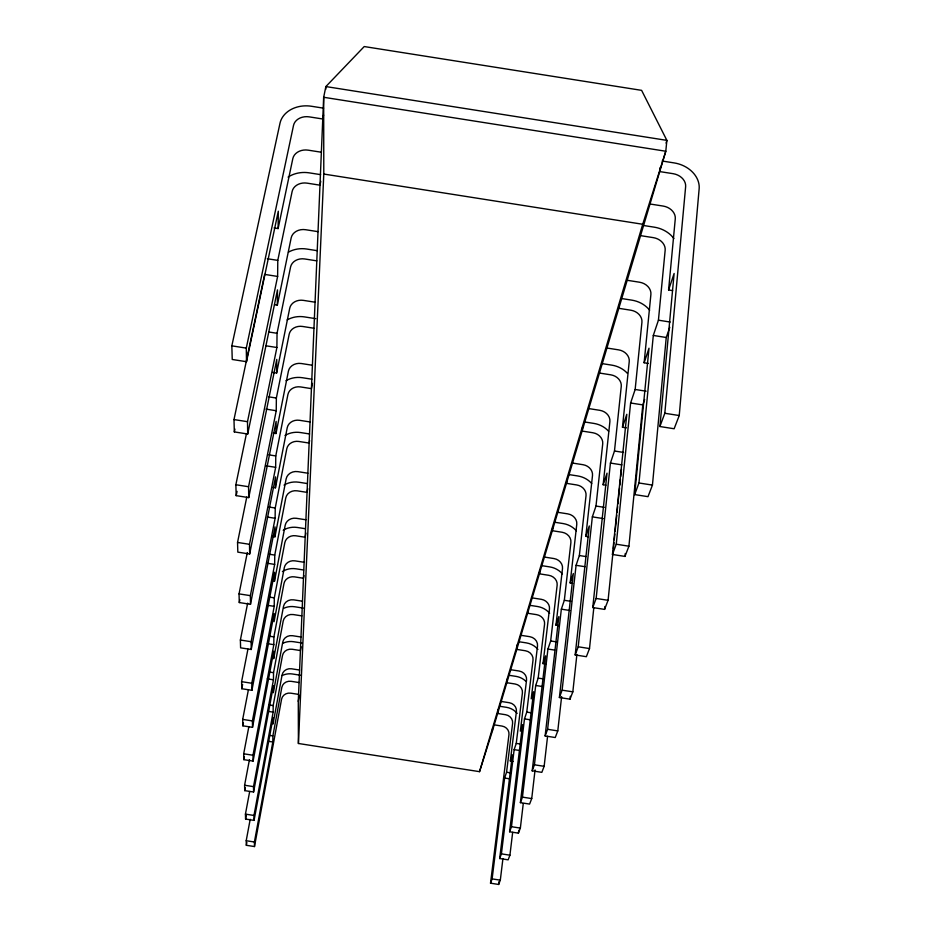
<?xml version="1.0" encoding="UTF-8"?>
<svg xmlns="http://www.w3.org/2000/svg" width="931" height="931" viewBox="0 0 931 931"><rect width="100%" height="100%" fill="white"/><g stroke="black" fill="none" stroke-linecap="round" stroke-linejoin="round"><path stroke-width="1.4" d="M250.195 819.303L246.203 840.728L246.343 845.301L254.489 846.558L254.407 841.996L272.818 741.984L272.876 735.909L281.814 687.427A8.076 7.471 -0.1 0 1 291.124 681.317L299.072 682.551M249.683 791.49L245.435 814.125L245.575 819.071L254.058 820.386L253.977 815.451L273.132 712.134L273.19 705.558L282.477 655.552A8.391 7.704 0.5 0 1 292.148 649.256L300.41 650.548L301.097 646.766M249.45 759.615L244.597 785.24L244.748 790.628L253.593 792.002L253.5 786.625L273.458 679.805L273.539 672.671L283.199 621.024A8.74 7.96 1 0 1 293.265 614.553L301.865 615.891M248.821 726.867L243.689 753.796L243.852 759.661L253.081 761.093L252.988 755.239L273.819 644.671L273.9 636.897L283.978 583.539A9.124 8.216 1.5 0 1 294.475 576.859L303.448 578.256L303.948 575.579M248.414 689.72L242.688 719.407L242.875 725.831L252.522 727.332L252.417 720.92L274.214 606.349L274.308 597.865L284.828 542.668A9.531 8.495 1.9 0 1 295.802 535.779L305.182 537.245L305.95 533.091M271.701 580.793L274.482 581.223L274.575 572.239L251.917 690.302L241.792 688.731L241.595 681.667L247.937 649.128M251.917 690.302L251.801 683.249L274.657 564.407L274.75 555.085L285.759 497.934A9.985 8.798 2.3 0 1 297.245 490.835L307.067 492.371L307.754 488.682M272.387 536.407L274.936 536.803L275.041 526.911L251.242 649.489L240.605 647.836L240.384 640.028L247.658 603.16M251.242 649.489L251.114 641.703L275.122 518.276L275.239 508L286.783 448.777A10.474 9.112 2.7 0 1 298.828 441.457L309.139 443.063L309.616 440.526M272.76 487.39L275.448 487.809L275.553 476.881L250.497 604.3L239.29 602.555L239.046 593.885L247.32 552.548M250.497 604.3L250.358 595.642L275.657 467.315L275.774 455.934L287.912 394.511A11.021 9.45 3 0 1 300.585 386.935L311.42 388.634L312.432 383.363M273.179 433.078L276.007 433.52L276.123 421.371L249.671 553.98L237.824 552.13L237.545 542.436L246.785 496.991M249.671 553.98L249.508 544.309L276.239 410.722L276.367 398.037L289.169 334.264A11.626 9.799 3.3 0 1 302.528 326.455L313.956 328.247M272.643 372.4L276.623 373.028L276.763 359.424L248.74 497.608L236.183 495.641L235.869 484.737L246.459 433.625M248.74 497.608L248.565 486.727L276.891 347.507L277.042 333.286L290.565 267.022A12.301 10.171 3.6 0 1 304.705 258.958L316.796 260.855M274.517 304.74L277.322 305.182L277.485 289.878L247.704 434.009L234.333 431.914L233.984 419.567L264.648 274.401L277.624 276.437L247.495 421.685L247.704 434.009M277.624 276.437L277.787 260.377L292.136 191.483A13.057 10.578 3.9 0 1 307.137 183.151L319.973 185.176L320.753 181.312M274.075 227.932L278.113 228.572L278.299 211.209L246.506 361.705L232.238 359.471L231.842 345.843L279.987 123.276A27.453 21.797 4.2 0 1 311.478 106.262L323.569 108.171M298.281 701.357L323.674 97.278L325.862 86.571L364.23 46.55L641.61 90.354L666.875 140.372L665.793 151.241L492.231 731.545L479.535 771.659L298.409 743.485L298.281 701.357L299.351 695.364M325.745 89.306L325.862 86.571L666.875 140.372L666.061 143.095M298.409 743.485L323.79 174.05L323.674 97.278L665.793 151.241L642.727 224.266L479.535 771.659M672.613 290.6L668.586 289.972L674.125 273.47L659.904 426.526L674.137 428.76L679.234 415.54L699.146 188.807A27.43 21.75 14.9 0 0 674.207 162.925L662.139 161.016M659.904 426.526L664.815 413.271L685.635 186.677A13.721 10.881 14.9 0 0 673.183 173.701L659.718 171.583L660.114 167.533M668.586 289.972L675.278 218.82A13.371 10.718 15 0 0 663.151 206.065L650.024 204.005M648.337 363.427L644.124 362.764L649.012 348.217L634.663 494.582L647.988 496.665L652.445 485.098L666.235 337.488L669.773 327.328M634.663 494.582L638.969 482.98L653.306 335.451L658.426 320.183L665.165 250.195A13.046 10.555 15.2 0 0 653.364 237.649L640.551 235.636M626.435 427.864L622.467 427.236L626.807 414.318L612.447 554.469L624.98 556.424L628.914 546.206L642.797 404.904L644.671 399.504M644.124 362.764L650.897 294.452A12.58 10.311 15.3 0 0 639.55 282.221L627.203 280.289M624.98 556.424L625.26 553.526M612.447 554.469L616.252 544.216L630.613 402.995L635.151 389.472L641.936 322.231A12.289 10.16 15.4 0 0 630.881 310.221L618.812 308.324L619.127 305.449M622.467 427.236L629.24 361.577A11.87 9.927 15.6 0 0 618.603 349.858L606.942 348.031M605.965 485.191L603.148 484.748L607.024 473.192L592.756 607.547L604.58 609.398L604.871 606.512M604.58 609.398L608.083 600.309L613.087 551.327M613.389 548.44L613.971 542.68M614.274 539.794L614.856 534.033M615.158 531.147L616.776 515.309M617.067 512.422L617.66 506.662M617.951 503.776L619.581 487.925M619.871 485.051L620.465 479.279M620.756 476.404L621.489 469.201M592.756 607.547L596.143 598.447L610.422 463.079L614.483 451.011L621.256 386.377A11.614 9.776 15.7 0 0 610.864 374.844L599.459 373.052M588.485 536.768L585.808 536.349L589.3 525.957L575.183 654.947L586.367 656.692L589.498 648.558L593.78 608.118M575.183 654.947L578.209 646.789L592.349 516.868L595.991 506.045L602.718 443.843A11.009 9.426 16.1 0 0 592.919 432.764L582.108 431.065L582.562 427.061M603.148 484.748L609.898 421.58A11.242 9.566 15.9 0 0 599.867 410.327L588.823 408.593M585.808 536.349L592.5 475.532A10.672 9.229 16.3 0 0 583.027 464.709L572.53 463.068M572.705 583.318L570.156 582.922L573.321 573.519L559.391 697.517L570.005 699.169L570.319 696.283M570.005 699.169L572.833 691.838L576.894 654.516M559.391 697.517L562.115 690.174L576.08 565.315L579.361 555.539L586.03 495.618A10.462 9.089 16.4 0 0 576.755 484.958L566.467 483.352L566.921 479.488M558.74 625.597L555.97 625.155L558.844 616.613L545.135 735.956L555.237 737.527L557.785 730.905L561.626 696.563M570.156 582.922L576.778 524.304A10.16 8.903 16.6 0 0 567.794 513.877L557.797 512.318M545.135 735.956L547.603 729.31L561.346 609.165L564.326 600.297L570.901 542.517A9.973 8.775 16.8 0 0 562.103 532.253L552.292 530.717L552.746 526.993M545.694 664.059L543.041 663.64L545.659 655.843L532.195 770.845L541.83 772.346L544.146 766.318L547.579 736.293M532.195 770.845L534.429 764.805L547.94 649.047L550.663 640.97L557.145 585.203A9.519 8.484 17.1 0 0 548.766 575.3L539.398 573.833L539.91 569.644M521.011 635.314L529.751 636.676A8.879 8.042 17.8 0 1 537.524 646.033L531.217 698.855L533.614 691.71L520.394 802.65L529.599 804.081L531.729 798.577L535.057 769.937M555.97 625.155L562.499 568.597A9.694 8.6 17 0 0 553.945 558.553L544.414 557.064M510.723 669.715L519.102 671.018A8.519 7.797 18.3 0 1 526.55 680.072L520.348 731.184L522.559 724.621L509.594 831.767L518.416 833.14L520.359 828.09L523.257 803.651M520.394 802.65L522.442 797.134L535.709 685.484L538.188 678.094L544.565 624.201A9.112 8.204 17.6 0 0 536.57 614.646L527.609 613.25L527.947 610.538M543.041 663.64L549.465 609.014A9.275 8.309 17.4 0 0 541.318 599.32L532.206 597.9M509.594 831.767L511.468 826.716L524.479 718.895L526.76 712.11L533.032 659.986A8.74 7.948 18 0 0 525.387 650.757L516.798 649.407L517.45 644.171M513.062 761.407L510.339 760.976L512.376 754.925L499.668 858.522L508.14 859.837L509.92 855.193L512.667 832.337M518.416 833.14L518.753 830.277M499.668 858.522L501.402 853.867L514.145 749.641L516.251 743.392L522.407 692.932A8.391 7.692 18.5 0 0 515.087 683.994L506.836 682.714L507.314 678.908M494.233 724.853L502.053 726.075A7.948 7.378 19.3 0 1 508.966 734.617L490.521 883.193L498.655 884.45L500.308 880.167L502.938 858.545M490.521 883.193L492.115 878.887L504.614 778.037L506.557 772.253L512.597 723.364A8.065 7.46 19.1 0 0 505.568 714.717L497.631 713.483L498.108 709.794M510.339 760.976L516.426 711.482A8.193 7.553 18.9 0 0 509.292 702.719L501.227 701.462M498.655 884.45L499.004 881.564M492.231 731.545L492.697 727.926M254.058 820.386L273.074 717.685L273.004 724.05L282.081 674.975A8.204 7.564 0.1 0 1 291.519 668.784L299.596 670.052M254.489 846.558L281.569 699.216A7.96 7.378 -0.3 0 1 290.74 693.164L298.572 694.386M253.593 792.002L273.4 685.821L273.33 692.722L282.756 642.076A8.53 7.809 0.7 0 1 292.59 635.71L300.981 637.013M246.343 845.301L246.878 842.439M253.081 761.093L273.761 651.211L273.679 658.729L283.501 606.407A8.891 8.053 1.2 0 1 293.742 599.855L302.482 601.217M245.575 819.071L246.378 814.788M252.522 727.332L274.145 613.506L274.063 621.699L284.316 567.619A9.275 8.332 1.6 0 1 294.999 560.858L304.123 562.277M244.748 790.628L245.284 787.789M274.482 581.223L285.189 525.27A9.706 8.612 2.1 0 1 296.361 518.299L305.915 519.789M243.852 759.661L244.399 756.81M274.936 536.803L286.154 478.837A10.171 8.914 2.5 0 1 297.862 471.645L307.87 473.216M242.875 725.831L243.422 722.991M241.792 688.731L242.619 684.46M275.448 487.809L287.225 427.725A10.683 9.24 2.8 0 1 299.514 420.3L310.023 421.952M276.007 433.52L288.401 371.178A11.253 9.589 3.1 0 1 301.341 363.521L312.409 365.255M239.29 602.555L239.861 599.727M276.623 373.028L289.716 308.277A11.882 9.95 3.5 0 1 303.366 300.364L315.05 302.203M323.569 115.013L322.754 118.993L309.267 116.875A13.732 10.904 4.2 0 0 293.521 125.406L246.284 348.113L246.506 361.705M277.322 305.182L291.17 237.894A12.592 10.334 3.8 0 1 305.636 229.713L318.018 231.656M236.183 495.641L237.068 491.37M234.333 431.914L234.926 429.086M278.113 228.572L292.823 158.596A13.395 10.741 4 0 1 308.196 150.159L321.358 152.23M266.033 345.808L276.891 347.507M630.613 402.995L642.797 404.904M664.815 413.271L679.234 415.54M231.842 345.843L246.284 348.113M311.838 379.196L302.377 377.718A22.041 18.888 3 0 0 286.015 380.709M584.517 421.941L593.955 423.43A22.018 18.853 16.1 0 1 608.63 431.286M268.582 396.815L276.367 398.037M614.483 451.011L623.537 452.431M265.987 409.116L276.239 410.722M610.422 463.079L621.931 464.872M233.984 419.567L247.495 421.685M638.969 482.98L652.445 485.098M309.534 433.962L300.538 432.554A20.948 18.224 2.7 0 0 284.991 435.475M568.794 474.554L577.779 475.962A20.924 18.189 16.4 0 1 591.709 483.503M268.861 454.852L275.774 455.934M595.991 506.045L604.266 507.337M266.091 465.826L275.657 467.315M592.349 516.868L603.265 518.579M307.277 483.55L298.874 482.235A19.958 17.584 2.3 0 0 284.048 485.098M554.725 522.256L563.115 523.559A19.935 17.561 16.8 0 1 576.359 530.81M235.869 484.737L248.565 486.727M616.252 544.216L628.914 546.206M268.675 506.976L275.239 508M579.361 555.539L585.913 556.563M267.337 517.054L275.122 518.276M576.08 565.315L585.145 566.723M305.38 528.715L297.361 527.47A19.062 16.991 1.9 0 0 283.199 530.263M541.749 565.652L549.755 566.909A19.039 16.967 17.1 0 1 562.405 573.88M237.545 542.436L249.508 544.309M596.143 598.447L608.083 600.309M269.036 554.189L274.75 555.085M564.326 600.297L571.448 601.414M267.581 563.302L274.657 564.407M561.346 609.165L569.807 610.48M303.657 570.005L295.977 568.806A18.236 16.432 1.5 0 0 282.419 571.541M529.89 605.336L537.548 606.523A18.224 16.409 17.6 0 1 549.639 613.261M268.861 597.004L274.308 597.865M550.663 640.97L556.098 641.82M239.046 593.885L250.358 595.642M578.209 646.789L589.498 648.558M303.297 608.094L294.708 606.756A17.491 15.908 1 0 0 283.652 608.339M519.207 641.773L526.352 642.89A17.468 15.885 18 0 1 537.92 649.384M267.465 605.301L274.214 606.349M547.94 649.047L554.678 650.094M269.99 636.292L273.9 636.897M538.188 678.094L543.39 678.908M301.784 642.984L293.533 641.703A16.793 15.408 0.5 0 0 282.919 643.251M509.176 675.312L516.03 676.383A16.781 15.396 18.5 0 1 525.678 681.096M267.372 643.658L273.819 644.671M535.709 685.484L542.145 686.484M240.384 640.028L251.114 641.703M562.115 690.174L572.833 691.838M300.387 675.231L292.45 673.986A16.153 14.943 -0.1 0 0 282.233 675.51M499.9 706.303L506.499 707.327A16.141 14.919 19.1 0 1 517.17 713.402M269.792 672.077L273.539 672.671M526.76 712.11L531.741 712.89M267.278 678.839L273.458 679.805M524.479 718.895L530.658 719.861M241.595 681.667L251.801 683.249M547.603 729.31L557.785 730.905M269.001 704.907L273.19 705.558M516.251 743.392L520.441 744.044M267.581 711.272L273.132 712.134M514.145 749.641L519.684 750.502M242.688 719.407L252.417 720.92M534.429 764.805L544.146 766.318M270.199 735.49L272.876 735.909M506.557 772.253L510.572 772.881M268.815 741.367L272.818 741.984M504.614 778.037L509.932 778.863M243.689 753.796L252.988 755.239M522.442 797.134L531.729 798.577M244.597 785.24L253.5 786.625M511.468 826.716L520.359 828.09M245.435 814.125L253.977 815.451M501.402 853.867L509.92 855.193M246.203 840.728L254.407 841.996M492.115 878.887L500.308 880.167M323.79 174.05L642.727 224.266M320.613 174.644L309.243 172.852A26.126 21.145 3.9 0 0 288.086 177.111M643.053 225.418L654.412 227.199A26.091 21.099 15.2 0 1 673.904 238.569M317.413 250.718L306.695 249.031A24.602 20.354 3.6 0 0 288.447 252.15M621.233 298.479L631.928 300.166A24.578 20.307 15.4 0 1 649.652 310.244M267.278 258.725L277.787 260.377M658.426 320.183L670.227 322.045M653.306 335.451L666.235 337.488M315.818 318.681L304.414 316.889A23.252 19.598 3.3 0 0 287.167 319.95M601.95 363.59L611.911 365.161A23.228 19.563 15.7 0 1 627.413 373.354M268.791 331.995L277.042 333.286M635.151 389.472L646.114 391.195"/></g></svg>
